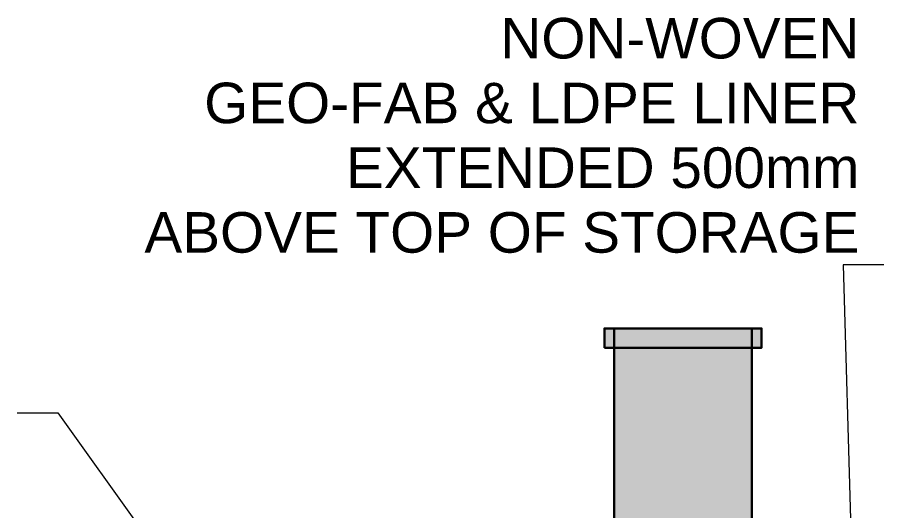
# Model space of a CAD drawing. Header units: millimetres. Extents: x -6738 to 17974, y -5396 to 4356.
# Drawn here: x 11493 to 15268, y 2205 to 4356 of the extents above; entities that cross this region are included whole.
import ezdxf
from ezdxf.enums import TextEntityAlignment as Align

# ---------------------------------------------------------------- set-up
doc = ezdxf.new("R2010")
doc.units = ezdxf.units.MM
for name, color, linetype in [('ANNOTATIONS', 7, 'Continuous'), ('LEADERS', 7, 'Continuous'), ('MANHOLES', 7, 'Continuous')]:
    doc.layers.add(name, color=color, linetype=linetype)
doc.styles.add('ARIAL', font='arial.ttf')

msp = doc.modelspace()

# ---------------------------------------------------------------- linework, layer by layer
at = {"layer": 'LEADERS', "lineweight": 18}
for p, q in [((15267.5, 3277.1), (15091.1, 3277.1)), ((15091.1, 3277.1), (15126.4, 2060)), ((11492.8, 2632.4), (11669.2, 2632.4)), ((11669.2, 2632.4), (12410, 1595.3))]:
    msp.add_line(p, q, dxfattribs=at)
at = {"layer": 'MANHOLES', "lineweight": 30}
for points in [[(14051.1, 2915.3), (14735.8, 2915.3), (14735.8, 3000), (14051.1, 3000)], [(14093.5, 1560), (14693.5, 1560), (14693.5, 3000), (14093.5, 3000)]]:
    msp.add_lwpolyline(points, close=True, dxfattribs=at)
at = {"layer": 'MANHOLES', "true_color": 0x737373}
msp.add_solid([(14051.1, 2915.3), (14735.8, 2915.3), (14051.1, 3000), (14735.8, 3000)], dxfattribs=at)
at = {"layer": 'MANHOLES', "true_color": 0xb8b8b8}
msp.add_solid([(14093.5, 1560), (14693.5, 1560), (14093.5, 3000), (14693.5, 3000)], dxfattribs=at)

# ---------------------------------------------------------------- texts
at = {"layer": 'ANNOTATIONS', "style": 'ARIAL'}
for s, height, p in [('NON-WOVEN', 176.81, (15161.7, 4176.7)), ('GEO-FAB & LDPE LINER', 176.812, (15161.7, 3894.4)), ('EXTENDED 500mm', 176.812, (15161.7, 3612.2)), ('ABOVE TOP OF STORAGE', 176.812, (15161.7, 3330))]:
    msp.add_text(s, height=height, dxfattribs=at).set_placement(p, align=Align.RIGHT)

doc.saveas('drawing.dxf')
